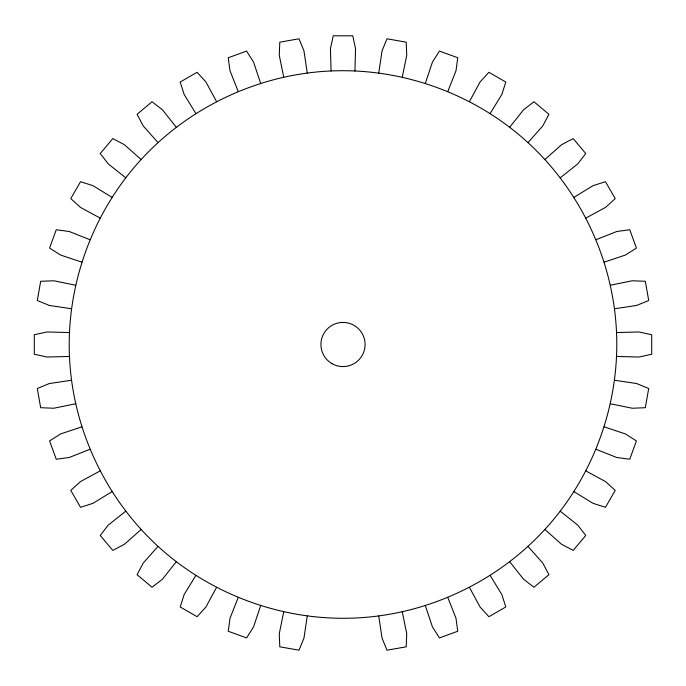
<?xml version="1.0" encoding="UTF-8"?>
<svg xmlns="http://www.w3.org/2000/svg" width="686" height="686" viewBox="0 0 686 686"><rect width="100%" height="100%" fill="white"/><g stroke="black" fill="none" stroke-linecap="round" stroke-linejoin="round"><path stroke-width="1.03" d="M354.945 70.967L355.545 48.577L352.75 35.801L333.25 35.801L330.455 48.577L331.055 70.967C259.317 74.054 189.619 106.553 141.136 159.529C92.593 212.437 66.293 284.699 69.466 356.437C72.553 428.184 105.052 497.882 158.029 546.356C210.945 594.908 283.207 621.207 354.945 618.026C426.683 614.939 496.381 582.44 544.864 529.472C593.407 476.556 619.707 404.294 616.534 332.556C613.447 260.817 580.948 191.12 527.971 142.637C475.055 94.093 402.793 67.794 331.055 70.967M378.741 73.05L382.033 50.893L386.998 38.793L406.206 42.18L406.738 55.249L402.262 77.201M307.259 615.951L303.967 638.1L299.002 650.199L279.794 646.812L279.262 633.744L283.738 611.801M425.329 83.375L432.429 62.134L439.417 51.081L457.751 57.753L456.001 70.709L447.778 91.547M260.671 605.618L253.571 626.858L246.583 637.92L228.249 631.249L229.999 618.283L238.222 597.446M469.421 101.639L480.097 81.951L488.904 72.279L505.796 82.037L501.826 94.497L490.104 113.584M216.579 587.353L205.903 607.041L197.096 616.714L180.204 606.964L184.174 594.505L195.896 575.408M509.672 127.287L523.607 109.751L533.957 101.751L548.903 114.288L542.823 125.872L527.971 142.637M176.328 561.714L162.393 579.25L152.043 587.242L137.097 574.705L143.177 563.12L158.029 546.356M544.864 159.529L561.628 144.677L573.204 138.598L585.75 153.544L577.749 163.894L560.213 177.828M141.136 529.472L124.372 544.324L112.796 550.395L100.25 535.457L108.251 525.107L125.787 511.173M573.916 197.388L593.004 185.674L605.464 181.704L615.222 198.597L605.549 207.404L585.853 218.079M112.084 491.605L92.996 503.318L80.536 507.297L70.778 490.404L80.451 481.598L100.147 470.922M595.954 239.723L616.783 231.499L629.748 229.75L636.419 248.083L625.366 255.072L604.117 262.163M90.046 449.27L69.217 457.493L56.252 459.243L49.581 440.918L60.634 433.921L81.883 426.829M610.3 285.239L632.243 280.763L645.32 281.286L648.707 300.502L636.599 305.467L614.45 308.76M75.7 403.754L53.757 408.239L40.68 407.707L37.293 388.499L49.401 383.534L71.55 380.233M616.534 332.556L638.923 331.955L651.7 334.742L651.7 354.25L638.923 357.037L616.534 356.437M69.466 356.437L47.077 357.037L34.3 354.25L34.3 334.742L47.077 331.955L69.466 332.556M614.45 380.233L636.599 383.534L648.707 388.499L645.32 407.707L632.243 408.239L610.3 403.754M71.55 308.76L49.401 305.467L37.293 300.502L40.68 281.286L53.757 280.763L75.7 285.239M604.117 426.829L625.366 433.921L636.419 440.918L629.748 459.243L616.783 457.493L595.954 449.27M81.883 262.163L60.634 255.072L49.581 248.083L56.252 229.75L69.217 231.499L90.046 239.723M585.853 470.922L605.549 481.598L615.222 490.404L605.464 507.297L593.004 503.318L573.916 491.605M100.147 218.079L80.451 207.404L70.778 198.597L80.536 181.704L92.996 185.674L112.084 197.388M560.213 511.173L577.749 525.107L585.75 535.457L573.204 550.395L561.628 544.324L544.864 529.472M125.787 177.828L108.251 163.894L100.25 153.544L112.796 138.598L124.372 144.677L141.136 159.529M527.971 546.356L542.823 563.12L548.903 574.705L533.957 587.242L523.607 579.25L509.672 561.714M158.029 142.637L143.177 125.872L137.097 114.288L152.043 101.751L162.393 109.751L176.328 127.287M490.104 575.408L501.826 594.505L505.796 606.964L488.904 616.714L480.097 607.041L469.421 587.353M195.896 113.584L184.174 94.497L180.204 82.037L197.096 72.279L205.903 81.951L216.579 101.639M447.778 597.446L456.001 618.283L457.751 631.249L439.417 637.92L432.429 626.858L425.329 605.618M238.222 91.547L229.999 70.709L228.249 57.753L246.583 51.081L253.571 62.134L260.671 83.375M402.262 611.801L406.738 633.744L406.206 646.812L386.998 650.199L382.033 638.1L378.741 615.951M283.738 77.201L279.262 55.249L279.794 42.18L299.002 38.793L303.967 50.893L307.259 73.05M331.964 363.623A22.081 22.081 0 0 0 365.081 344.501A22.081 22.081 0 0 0 331.964 325.378A22.081 22.081 0 0 0 331.964 363.623"/></g></svg>
